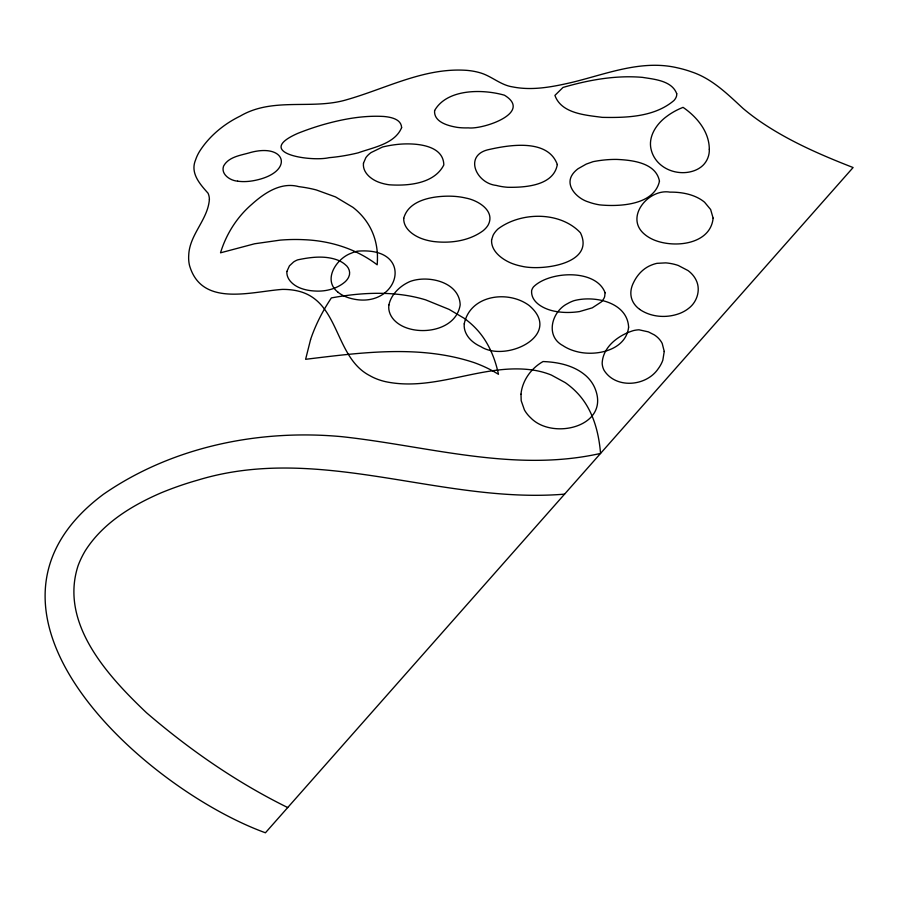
<?xml version="1.0" encoding="UTF-8"?>
<svg xmlns="http://www.w3.org/2000/svg" width="898" height="898" viewBox="0 0 898 898"><rect width="100%" height="100%" fill="white"/><g stroke="black" fill="none" stroke-linecap="round" stroke-linejoin="round"><path stroke-width="1.35" d="M310.585 339.556L305.612 359.301C361.322 352.555 419.916 344.506 474.324 362.68A192.284 133.622 -26.3 0 1 493.855 371.559L498.469 374.275C494.944 357.763 488.153 341.543 476.479 329.095A165.883 109.275 -25.8 0 0 464.21 318.319L449.112 309.395L425.719 299.887A177.636 116.774 -26.2 0 0 399.7 294.51C376.924 291.895 353.857 293.781 331.373 297.923A244.222 159.373 -19.4 0 0 310.573 339.556M564.584 494.136C441.816 504.373 319.497 442.916 197.74 480.138A267.301 191.644 -35.2 0 0 161.157 492.822C131.737 505.529 102.552 523.298 85.119 551.013A94.268 63.051 -32.8 0 0 78.081 565.706C59.234 623.481 107.973 676.127 146.486 712.731C189.5 749.729 236.735 782.45 287.719 807.549M237.622 181.16C230.382 180.689 220.661 174.425 223.557 166.152C228.766 156.42 241.439 155.32 250.89 152.391C285.788 143.209 293.725 170.609 258.658 179.555A42.981 23.157 -24.7 0 1 237.622 181.16M639.612 309.35C651.331 317.432 667.18 318.386 680.28 313.211A25.559 16.624 -15.4 0 0 688.856 308.194C697.117 301.874 700.867 289.852 696.197 280.288A52.937 34.337 -16.2 0 0 688.036 270.579L678.293 265.482A48.907 31.688 -16.1 0 0 665.8 262.878L656.943 263.339A22.551 14.447 -15.8 0 0 651.084 265.224C643.181 268.39 637.187 274.968 633.561 282.544A44.125 28.467 -15.4 0 0 639.634 309.327M338.086 292.265C322.247 280.165 336.323 258.568 351.084 253.27A21.361 12.841 -23.7 0 1 357.393 251.193C417.896 245.973 398.577 312.987 348.839 297.844A55.945 33.787 -23 0 1 338.086 292.265M605.095 292.759L604.657 296.621A17.489 11.259 -17.8 0 1 601.233 301.986L592.287 307.846L579.457 311.584A57.405 36.369 -18 0 1 555.525 311.393C545.221 309.642 530.662 302.952 531.627 290.615A15.838 10.103 -19 0 1 533.446 286.933C549.161 271.028 596.025 268.547 605.095 292.759M557.31 164.514C553.752 185.785 524.982 187.626 507.628 187.278A64.151 36.885 -19.1 0 1 496.179 185.403C475.839 183.259 463.289 154.579 489.432 149.438C510.322 144.724 548.027 138.808 557.31 164.514M713.124 218.135C710.486 245.188 672.647 248.611 652.577 239.328A56.832 34.786 -15.2 0 1 644.214 233.985C624.537 217.114 648.603 188.378 669.975 192.138A58.482 36.268 -16.1 0 1 704.582 202.23L710.644 209.526L713.124 218.135M403.718 218.337C403.348 228.687 413.585 235.759 422.352 238.846A69.258 40.769 -20.7 0 0 433.229 241.483C450.268 243.571 468.969 241.102 483.09 230.741A21.384 12.841 -20.8 0 0 488.344 224.68C495.326 210.626 477.758 200.265 466.051 198.11A74.242 44.799 -22 0 0 445.195 196.224C429.749 196.752 408.298 201.062 403.718 218.337M464.244 323.852C463.536 330.576 467.196 336.986 472.191 341.229A59.212 38.075 -19.8 0 0 480.969 346.707C506.225 362.826 563.439 335.01 529.304 305.623C508.212 289.74 470.013 294.892 464.244 323.852M664.239 351.455L662.825 360.199A45.203 30.431 -16.9 0 1 657.965 369.089C646.021 386.409 615.905 389.07 604.096 370.358A36.313 24.459 -16.3 0 1 602.165 363.14C602.94 346.606 618.756 335.066 633.416 330.599A20.822 13.908 -16.4 0 1 639.017 329.802L648.367 331.867L654.395 334.932A41.342 27.827 -16.8 0 1 662.219 343.485L664.239 351.455M209.391 199.289C207.999 219.696 189.444 234.501 188.726 255.234A90.193 51.624 -25.1 0 0 189.557 265.606C201.792 307.52 251.216 291.547 282.455 289.392A72.603 44.451 -26.7 0 1 298.765 291.233C339.814 301.571 334.438 357.516 369.875 375.678A79.709 50.86 -22.4 0 0 385.264 381.605C436.024 392.482 484.954 361.67 535.691 370.515A92.247 64.005 -21.3 0 1 551.372 375.061L565.269 382.638A135.026 94.616 -22.6 0 1 576.92 392.583C592.601 408.758 598.753 431.534 600.549 453.423C514.049 472.954 427.437 445.868 341.61 436.653C259.039 428.997 172.023 446.733 103.304 494.371C-54.576 612.391 145.914 789.342 265.426 832.783L853.1 167.533C820.705 154.905 788.455 140.941 759.697 121.163A455.533 228.272 -9.1 0 1 743.039 108.422C727.56 94.122 712.024 78.597 691.494 71.851A131.164 76.173 -17.5 0 0 677.249 67.788C641.441 59.391 606.139 74.119 571.813 82.425C552.596 86.859 532.458 90.833 512.803 86.926C500.455 85.175 491.341 75.78 479.532 72.626A77.756 42.823 -21.3 0 0 467.095 70.381C424.855 67.215 386.589 88.307 347.133 99.599C312.134 110.252 273.284 96.647 240.249 116.078A60.795 32.44 -24.7 0 0 227.43 123.408C216.44 130.76 206.708 140.155 199.592 151.347A62.95 33.697 -24.8 0 0 195.618 159.822C189.916 173.067 199.985 184.169 208.033 193.182A48.324 26.255 -26.9 0 1 209.391 199.289M520.997 394.177L521.188 400.688L524.41 409.903A63.354 43.16 -18.2 0 0 530.797 417.907C552.91 440.761 611.156 426.269 594.779 387.88A69.528 47.852 -20 0 0 586.091 375.903C574.383 365.508 558.275 362.085 543.043 361.546C533.244 367.08 525.51 376.352 522.322 387.195A63.287 43.16 -18.2 0 0 520.997 394.177M676.733 93.74L676.665 95.413A17.343 9.788 -16.4 0 1 673.96 100.509C654.485 117.054 626.591 117.851 602.21 117.357C585.81 115.112 561.362 113.676 554.919 95.401L563.012 87.443C588.695 79.967 615.601 75.062 642.429 77.363C654.283 79.271 671.951 80.629 676.733 93.74M709.308 149.248C709.645 156.723 705.85 164.154 699.475 168.094A17.421 10.327 -15.5 0 1 692.695 171.204C678.821 175.469 662.062 170.216 654.418 157.554A80.236 46.584 -14.7 0 1 651.364 150.404C647.559 137.125 656.27 124.059 666.619 116.493A48.38 28.074 -15.4 0 1 679.348 108.939L683.041 107.345C696.893 116.863 709.274 131.636 709.308 149.248M377.452 260.094L377.194 264.82C356.371 248.926 330.442 240.787 304.411 239.721A170.182 104.449 -27.4 0 0 280.198 240.125L254.605 243.773L220.515 252.821C226.206 234.131 236.96 217.092 251.799 204.329C264.472 192.947 280.939 181.722 298.854 186.649A173.572 101.99 -27.1 0 1 316.298 189.949L335.526 196.92L352.981 207.371A172.966 101.867 -27 0 1 377.441 255.481L377.452 260.094M659.469 181.194C654.148 205.159 619.497 206.832 599.696 204.879A65.083 38.434 -16.9 0 1 588.358 201.938C577.504 198.739 564.393 185.875 572.565 174.268A23.786 14.11 -17.7 0 1 578.076 168.723L586.259 164.087L593.095 161.662A79.091 48.054 -17.7 0 1 616.881 159.417C632.315 160.125 655.989 162.74 659.469 181.194M491.61 239.788C490.813 250.778 501.41 258.871 510.502 262.845A70.448 42.891 -18.6 0 0 521.996 266.302C541.797 271.005 595.621 263.99 580.422 232.773C560.128 211.221 521.02 211.715 498.098 228.867A25.413 15.535 -19.7 0 0 493.092 235.298L491.61 239.788M388.901 304.983C387.925 311.236 391 317.454 395.625 321.54A57.012 35.651 -21.8 0 0 403.662 326.715C423.295 335.594 456.397 329.431 460.18 304.849C459.372 281.748 427.886 274.754 409.971 281.523A28.242 17.634 -22.5 0 0 402.282 285.878C395.895 290.492 390.495 297.126 388.901 304.983M363.477 163.178C362.332 172.506 371.211 179.521 379.124 182.339A62.108 34.842 -21.5 0 0 389.193 184.786C408.074 186.099 434.295 183.821 443.814 164.951C443.522 144.724 415.46 143.018 400.227 144.163A77.598 44.642 -22.7 0 0 382.537 147.003L371.087 152.559A18.51 10.383 -22.4 0 0 365.856 157.644L363.477 163.178M286.877 271.477C286.238 279.424 293.567 285.542 300.37 288.101A56.226 33.327 -24 0 0 314.884 291.019C325.536 291.704 336.817 288.943 345.034 281.893A15.838 9.541 -24.3 0 0 348.705 277.033C350.938 272.61 348.963 267.278 345.09 264.495A51.265 30.891 -25.1 0 0 338.378 260.375C325.435 255.223 311 257.053 297.732 259.848A12.123 7.173 -24.9 0 0 293.59 261.98L289.437 265.842L286.877 271.477M401.619 127.639C394.862 143.961 373.287 147.373 358.246 152.817A122.521 64.454 -22.4 0 1 329.05 157.678C310.697 161.977 252.798 153.12 297.878 133.331A161.472 93.134 -24 0 1 323.415 124.575C343.002 119.041 363.398 115.281 383.828 116.471C390.652 117.088 401.294 118.996 401.619 127.639M628.622 327.164C625.973 350.388 596.227 356.54 577.145 351.702A57.079 37.256 -17.3 0 1 563.001 345.663C544.85 336.088 551.821 311.303 567.637 303.569A23.112 15.053 -18.1 0 1 574.002 300.684C594.049 295.218 627.309 301.896 628.622 327.164M434.61 110.544C433.543 122.251 448.641 125.978 457.632 127.426A58.954 32.216 -20 0 0 468.419 127.875C482.81 129.626 533.221 112.811 504.474 95.222C482.877 88.969 447.081 88.599 434.61 110.544"/></g></svg>
